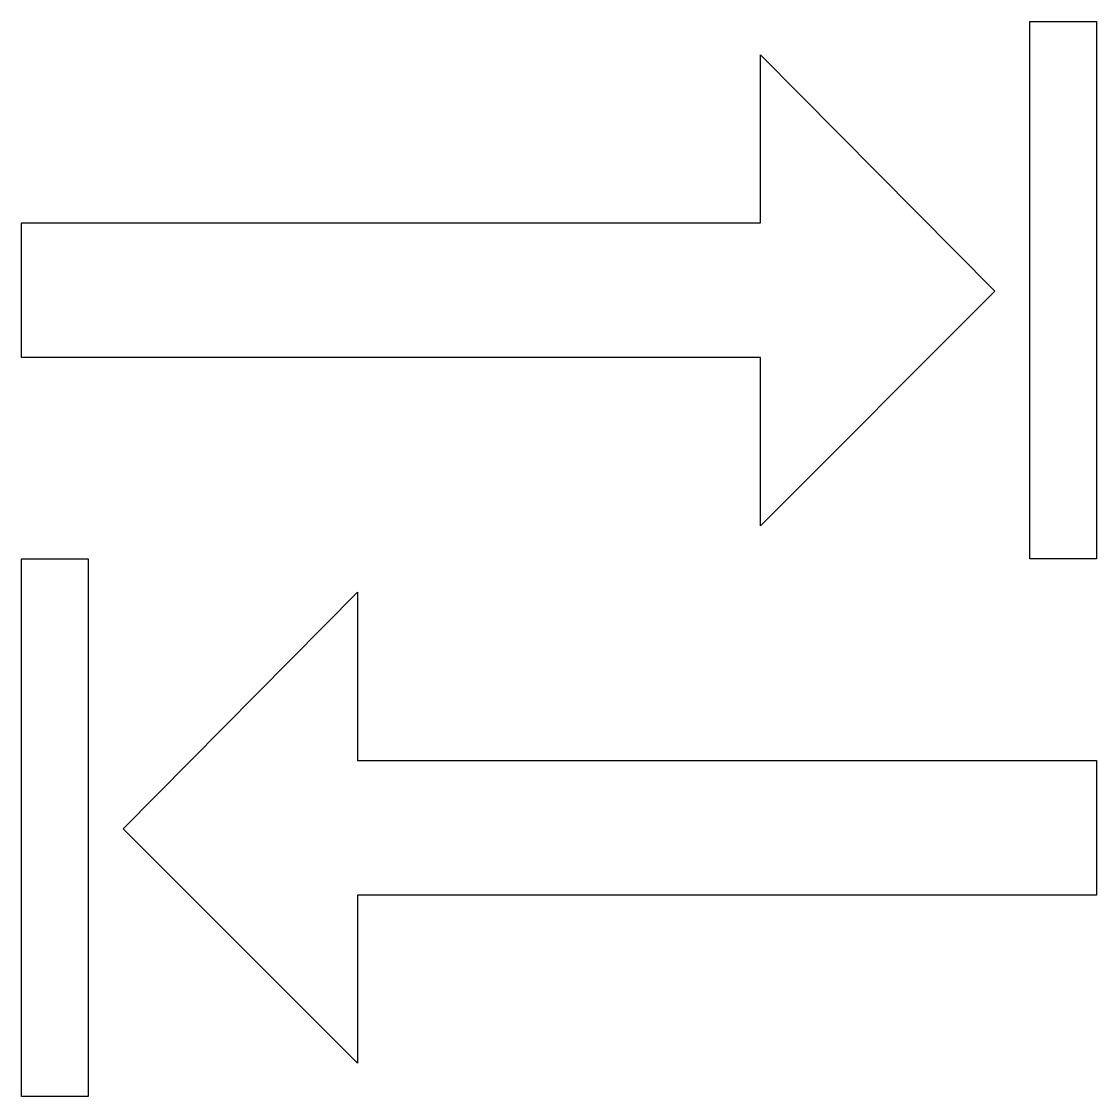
# Model space of a CAD drawing. Extents: x 0 to 135, y 0 to 136.
import ezdxf

# ---------------------------------------------------------------- set-up
doc = ezdxf.new("R2010")
doc.units = 0
doc.layers.get('0').update_dxf_attribs({"linetype": 'CONTINUOUS'})

msp = doc.modelspace()

# ---------------------------------------------------------------- linework, layer by layer
at = {"color": 0}
for p, q in [((127.08, 135.819), (135.467, 135.819)), ((127.08, 68.0861), (127.08, 135.819)), ((135.467, 135.819), (135.467, 68.0861)), ((93.1072, 110.446), (93.1072, 131.638)), ((93.1072, 131.638), (122.66, 101.82)), ((0, 93.46), (0, 110.446)), ((0, 110.446), (93.1072, 110.446)), ((122.66, 101.82), (93.1072, 72.2672)), ((93.1072, 93.46), (0, 93.46)), ((93.1072, 72.2672), (93.1072, 93.46)), ((0, 68.0861), (8.38673, 68.0861)), ((0, 0.352778), (0, 68.0861)), ((8.38673, 68.0861), (8.38673, 0.352778)), ((135.467, 68.0861), (127.08, 68.0861)), ((12.8061, 34.0872), (42.3594, 63.905)), ((42.3594, 63.905), (42.3594, 42.7122)), ((42.3594, 42.7122), (135.467, 42.7122)), ((135.467, 42.7122), (135.467, 25.7266)), ((42.3594, 4.53376), (12.8061, 34.0872)), ((135.467, 25.7266), (42.3594, 25.7266)), ((42.3594, 25.7266), (42.3594, 4.53376)), ((8.38673, 0.352778), (0, 0.352778))]:
    msp.add_line(p, q, dxfattribs=at)

doc.saveas('drawing.dxf')
